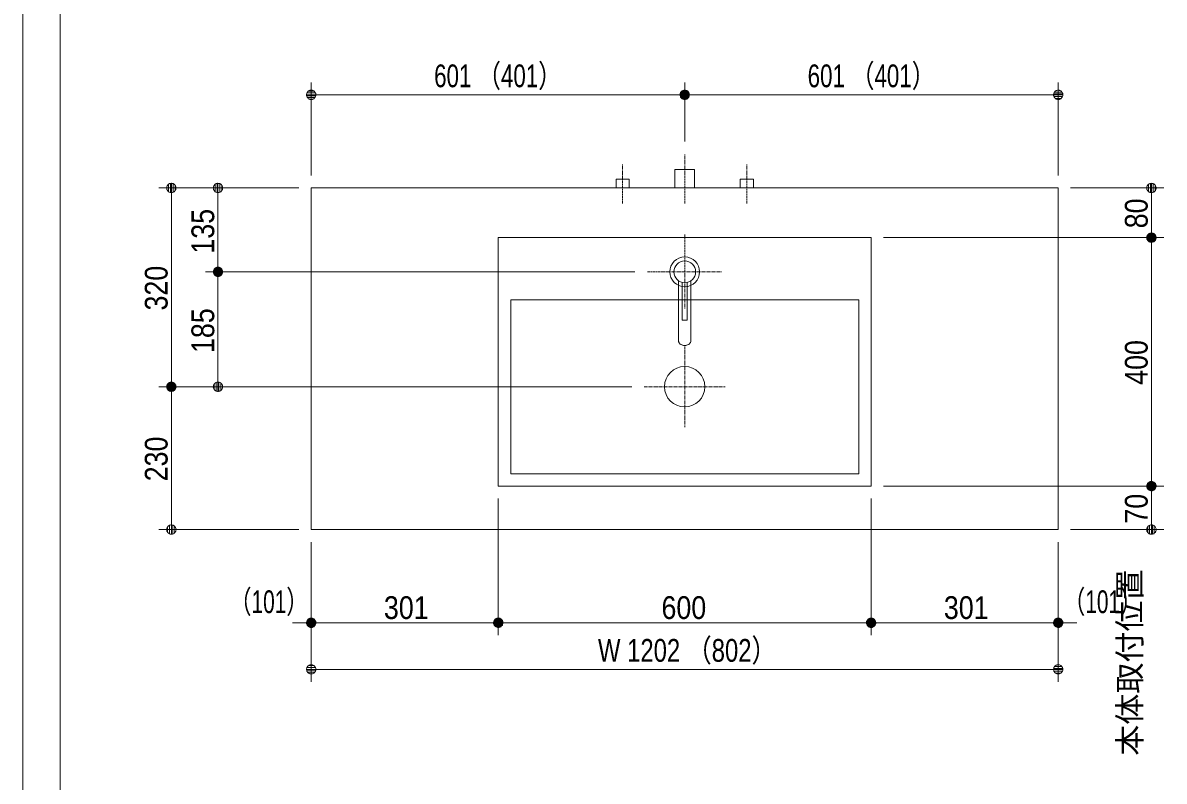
# Model space of a CAD drawing. Units: millimetres, scale not verified. Extents: x -6062 to 6062, y -3045 to 3045.
# Drawn here: x -5788 to -3951, y -775 to 446 of the extents above; entities that cross this region are included whole.
import ezdxf
from ezdxf.enums import TextEntityAlignment as Align

# ---------------------------------------------------------------- set-up
doc = ezdxf.new("R2010")
doc.units = ezdxf.units.MM
doc.header["$LTSCALE"] = 20
doc.linetypes.add('CHAIN1', pattern=[8, 5, -1, 1, -1])
for name, color, linetype, lineweight in [('0-0_1図面枠', 7, 'Continuous', 9), ('0-1_5ボウル・キャビネット', 7, 'Continuous', 9), ('0-2_2寸法-1', 7, 'Continuous', 9), ('0-3_0', 7, 'Continuous', 9), ('0-4_2寸法-2', 7, 'Continuous', 9), ('0-5_4給排水', 7, 'Continuous', 9)]:
    doc.layers.add(name, color=color, linetype=linetype, lineweight=lineweight)
doc.styles.add('ＭＳ Ｐゴシック', font='')
doc.styles.get('ＭＳ Ｐゴシック').set_extended_font_data('MS PGothic')

# ---------------------------------------------------------------- blocks, each defined once
blk = doc.blocks.new('グループ-2')
at = {"layer": '0-0_1図面枠'}
blk.add_lwpolyline([(-80000, 55400), (80000, 55400), (80000, -55400), (-80000, -55400)], close=True, dxfattribs=at)
blk = doc.blocks.new('図面枠')
at = {"layer": '0-0_1図面枠'}
blk.add_blockref('グループ-2', (0, 0), dxfattribs=at)
blk = doc.blocks.new('グループ-4')
at = {"layer": '0-0_1図面枠'}
blk.add_line((-78800, 41000), (-78800, -48600), dxfattribs=at)
blk = doc.blocks.new('_Dot')
at = {"layer": '0-3_0'}
for p, q in [((-10, 0), (-20, 0)), ((9.78, 2), (-9.78, 2)), ((7.99, 6), (-7.99, 6)), ((9.16, -3.98), (-9.16, -3.98)), ((6, -7.98), (-6, -7.98))]:
    blk.add_line(p, q, dxfattribs=at)
for points in [[(10, 0), (9.92, 1.25), (9.69, 2.49), (9.3, 3.68), (8.76, 4.82), (8.09, 5.88), (7.29, 6.85), (6.37, 7.71), (5.36, 8.44), (4.26, 9.05), (3.09, 9.51), (1.87, 9.82), (0.63, 9.98), (-0.63, 9.98), (-1.87, 9.82), (-3.09, 9.51), (-4.26, 9.05), (-5.36, 8.44), (-6.37, 7.71), (-7.29, 6.85), (-8.09, 5.88), (-8.76, 4.82), (-9.3, 3.68), (-9.69, 2.49), (-9.92, 1.25), (-10, 0), (0, 0)], [(-10, 0), (-9.92, -1.25), (-9.69, -2.49), (-9.3, -3.68), (-8.76, -4.82), (-8.09, -5.88), (-7.29, -6.85), (-6.37, -7.71), (-5.36, -8.44), (-4.26, -9.05), (-3.09, -9.51), (-1.87, -9.82), (-0.63, -9.98), (0.63, -9.98), (1.87, -9.82), (3.09, -9.51), (4.26, -9.05), (5.36, -8.44), (6.37, -7.71), (7.29, -6.85), (8.09, -5.88), (8.76, -4.82), (9.3, -3.68), (9.69, -2.49), (9.92, -1.25), (10, 0), (0, 0)]]:
    blk.add_lwpolyline(points, close=True, dxfattribs=at)
blk = doc.blocks.new('グループ-54')
at = {"layer": '0-1_5ボウル・キャビネット', "linetype": 'CHAIN1'}
for p, q in [((-58700, -1500), (-58700, -4100)), ((-60000, -2800), (-57400, -2800))]:
    blk.add_line(p, q, dxfattribs=at)
at = {"layer": '0-1_5ボウル・キャビネット'}
for points in [[(-64700, 2000), (-52700, 2000), (-52700, -6000), (-64700, -6000)], [(-64300, 0), (-53100, 0), (-53100, -5600), (-64300, -5600)]]:
    blk.add_lwpolyline(points, close=True, dxfattribs=at)
blk.add_circle((-58700, -2800), 650, dxfattribs=at)
blk = doc.blocks.new('グループ-57')
at = {"layer": '0-5_4給排水', "linetype": 'CHAIN1'}
for p, q in [((-58700, 2100), (-58700, -300)), ((-59900, 900), (-57500, 900))]:
    blk.add_line(p, q, dxfattribs=at)
at = {"layer": '0-5_4給排水'}
for points in [[(-58900, 612.8), (-58900, -1317.1), (-58899.2, -1330.8), (-58896.7, -1345), (-58892.3, -1359.2), (-58886, -1373.5), (-58877.7, -1387.4), (-58867.4, -1400.9), (-58855.3, -1413.6), (-58841.4, -1425.4), (-58826.1, -1436), (-58809.4, -1445.3), (-58791.9, -1453.2), (-58773.6, -1459.5), (-58755, -1464.4), (-58736.4, -1467.7), (-58718, -1469.7), (-58700, -1470.3), (-58682, -1469.7), (-58663.6, -1467.7), (-58645, -1464.4), (-58626.4, -1459.5), (-58608.1, -1453.2), (-58590.6, -1445.3), (-58573.9, -1436), (-58558.6, -1425.4), (-58544.7, -1413.6), (-58532.6, -1400.9), (-58522.3, -1387.4), (-58514, -1373.5), (-58507.7, -1359.2), (-58503.3, -1345), (-58500.8, -1330.8), (-58500, -1317.1), (-58500, 612.8)], [(-58780, 559.3), (-58780, -660), (-58620, -660), (-58620, 559.3)]]:
    blk.add_lwpolyline(points, dxfattribs=at)
for radius in [480, 350]:
    blk.add_circle((-58700, 900), radius, dxfattribs=at)
blk = doc.blocks.new('グループ-64')
at = {"layer": '0-5_4給排水', "linetype": 'CHAIN1'}
blk.add_line((-58700, 3100), (-58700, 4700), dxfattribs=at)
at = {"layer": '0-5_4給排水'}
blk.add_lwpolyline([(-59020, 3600), (-59020, 4200), (-58380, 4200), (-58380, 3600)], dxfattribs=at)
blk = doc.blocks.new('止水栓_平面_W100')
at = {"layer": '0-5_4給排水', "linetype": 'CHAIN1'}
for p, q in [((-2000, -500), (-2000, 780)), ((2000, -500), (2000, 780))]:
    blk.add_line(p, q, dxfattribs=at)
at = {"layer": '0-5_4給排水'}
for points in [[(-2210, 0), (-2210, 280), (-1790, 280), (-1790, 0)], [(1790, 0), (1790, 280), (2210, 280), (2210, 0)]]:
    blk.add_lwpolyline(points, dxfattribs=at)

msp = doc.modelspace()

# ---------------------------------------------------------------- linework, layer by layer
at = {"layer": '0-1_5ボウル・キャビネット'}
msp.add_lwpolyline([(-5323.5, 180), (-4121.5, 180), (-4121.5, -370), (-5323.5, -370)], close=True, dxfattribs=at)
at = {"layer": '0-2_2寸法-1'}
for p, q in [((-5323.5, 200), (-5323.5, 350)), ((-4722.5, 255), (-4722.5, 350)), ((-4722.5, 255), (-4722.5, 350)), ((-4121.5, 200), (-4121.5, 350)), ((-4737.51, 330), (-5308.49, 330)), ((-4707.49, 330), (-4136.51, 330)), ((-5493.5, 180), (-5568.5, 180)), ((-5343.5, 180), (-5493.5, 180)), ((-4101.5, 180), (-3951.5, 180)), ((-5548.5, -124.99), (-5548.5, 164.99)), ((-5473.5, 60.01), (-5473.5, 164.99)), ((-3971.5, 115.01), (-3971.5, 164.99)), ((-4402.5, 100), (-3951.5, 100)), ((-4101.5, 100), (-3951.5, 100)), ((-3971.5, 84.99), (-3971.5, -284.99)), ((-4802.5, 45), (-5493.5, 45)), ((-4802.5, 45), (-5493.5, 45)), ((-5473.5, 29.99), (-5473.5, -124.99)), ((-5493.5, -140), (-5568.5, -140)), ((-5493.5, -140), (-5568.5, -140)), ((-4807.5, -140), (-5493.5, -140)), ((-5548.5, -155.01), (-5548.5, -354.99)), ((-4402.5, -300), (-3951.5, -300)), ((-4101.5, -300), (-3951.5, -300)), ((-5022.5, -320), (-5022.5, -540)), ((-4422.5, -320), (-4422.5, -540)), ((-3971.5, -354.99), (-3971.5, -315.01)), ((-5343.5, -370), (-5568.5, -370)), ((-4101.5, -370), (-3951.5, -370)), ((-5323.5, -390), (-5323.5, -540)), ((-5022.5, -390), (-5022.5, -540)), ((-4422.5, -390), (-4422.5, -540)), ((-4121.5, -390), (-4121.5, -540)), ((-5037.51, -520), (-5308.49, -520)), ((-5007.49, -520), (-4437.51, -520)), ((-4407.49, -520), (-4136.51, -520)), ((-5323.5, -540), (-5323.5, -615)), ((-4121.5, -540), (-4121.5, -615)), ((-4136.51, -595), (-5308.49, -595))]:
    msp.add_line(p, q, dxfattribs=at)
at = {"layer": '0-4_2寸法-2'}
for p, q in [((-5323.5, -390), (-5323.5, -540)), ((-5022.5, -390), (-5022.5, -540)), ((-4422.5, -390), (-4422.5, -540)), ((-4121.5, -390), (-4121.5, -540)), ((-5338.51, -520), (-5353.51, -520)), ((-5022.5, -520), (-5323.5, -520)), ((-5007.49, -520), (-4992.49, -520)), ((-4437.51, -520), (-4452.51, -520)), ((-4422.5, -520), (-4121.5, -520)), ((-4106.49, -520), (-4091.49, -520))]:
    msp.add_line(p, q, dxfattribs=at)

# ---------------------------------------------------------------- block references
at = {"layer": '0-0_1図面枠', "xscale": 0.05, "yscale": 0.05}
for name in ['図面枠', 'グループ-4']:
    msp.add_blockref(name, (-1787.5, 0), dxfattribs=at)
at = {"layer": '0-1_5ボウル・キャビネット', "xscale": 0.05, "yscale": 0.05}
msp.add_blockref('グループ-54', (-1787.5, 0), dxfattribs=at)
at = {"layer": '0-2_2寸法-1', "xscale": 0.7503418, "yscale": 0.7503418}
for p, rotation in [((-5323.5, 330), 180), ((-4722.5, 330), 180), ((-5548.5, 180), 90), ((-5473.5, 180), 90), ((-3971.5, 180), 90), ((-3971.5, 100), 270), ((-3971.5, 100), 90), ((-5473.5, 45), 270), ((-5473.5, 45), 90), ((-5548.5, -140), 270), ((-5473.5, -140), 270), ((-5548.5, -140), 90), ((-3971.5, -300), 270), ((-3971.5, -300), 90), ((-5548.5, -370), 270), ((-3971.5, -370), 270), ((-5323.5, -520), 180), ((-5022.5, -520), 180), ((-4422.5, -520), 180), ((-5323.5, -595), 180)]:
    msp.add_blockref('_Dot', p, dxfattribs=dict(at, rotation=rotation))
for p in [(-4722.5, 330), (-4121.5, 330), (-5022.5, -520), (-4422.5, -520), (-4121.5, -520), (-4121.5, -595)]:
    msp.add_blockref('_Dot', p, dxfattribs=at)
at = {"layer": '0-4_2寸法-2', "xscale": 0.7503418, "yscale": 0.7503418}
for p in [(-5323.5, -520), (-4422.5, -520)]:
    msp.add_blockref('_Dot', p, dxfattribs=at)
at = {"layer": '0-4_2寸法-2', "xscale": 0.7503418, "yscale": 0.7503418, "rotation": 180}
for p in [(-5022.5, -520), (-4121.5, -520)]:
    msp.add_blockref('_Dot', p, dxfattribs=at)
at = {"layer": '0-5_4給排水', "xscale": 0.05, "yscale": 0.05}
for name, p in [('グループ-64', (-1787.5, 0)), ('止水栓_平面_W100', (-4722.5, 180)), ('グループ-57', (-1787.5, 0))]:
    msp.add_blockref(name, p, dxfattribs=at)

# ---------------------------------------------------------------- texts
at = {"layer": '0-2_2寸法-1', "style": 'ＭＳ Ｐゴシック'}
for s, height, width, p in [('601 （401）', 36.66, 0.75, (-5125.7, 331.19)), ('601 （401）', 36.66, 0.75, (-4524.7, 331.19)), ('301', 36.66, 0.9, (-5206.52, -524.96)), ('600', 36.66, 0.9, (-4759.88, -524.96)), ('301', 36.66, 0.9, (-4305.52, -524.96)), ('W 1202 （802）', 36.69, 0.8, (-4862.07, -593.81))]:
    msp.add_text(s, height=height, dxfattribs=dict(at, width=width)).set_placement(p, align=Align.BOTTOM_LEFT)
at = {"layer": '0-2_2寸法-1', "style": 'ＭＳ Ｐゴシック', "width": 0.9}
for s, p in [('80', (-3966.54, 115.12)), ('135', (-5468.54, 74.28)), ('320', (-5543.54, -17.28)), ('185', (-5468.54, -85.72)), ('400', (-3966.54, -136.89)), ('230', (-5543.54, -292.28)), ('70', (-3966.54, -360.37))]:
    msp.add_text(s, height=36.66, rotation=90, dxfattribs=at).set_placement(p, align=Align.BOTTOM_LEFT)
at = {"layer": '0-4_2寸法-2', "style": 'ＭＳ Ｐゴシック'}
msp.add_text('本体取付位置', height=36.66, rotation=90, dxfattribs=at).set_placement((-3977.19, -734.14), align=Align.BOTTOM_LEFT)
at = {"layer": '0-4_2寸法-2', "style": 'ＭＳ Ｐゴシック', "width": 0.7}
for p in [(-5454.57, -515.51), (-4113, -515.51)]:
    msp.add_text('（101）', height=36.69, dxfattribs=at).set_placement(p, align=Align.BOTTOM_LEFT)

doc.saveas('drawing.dxf')
